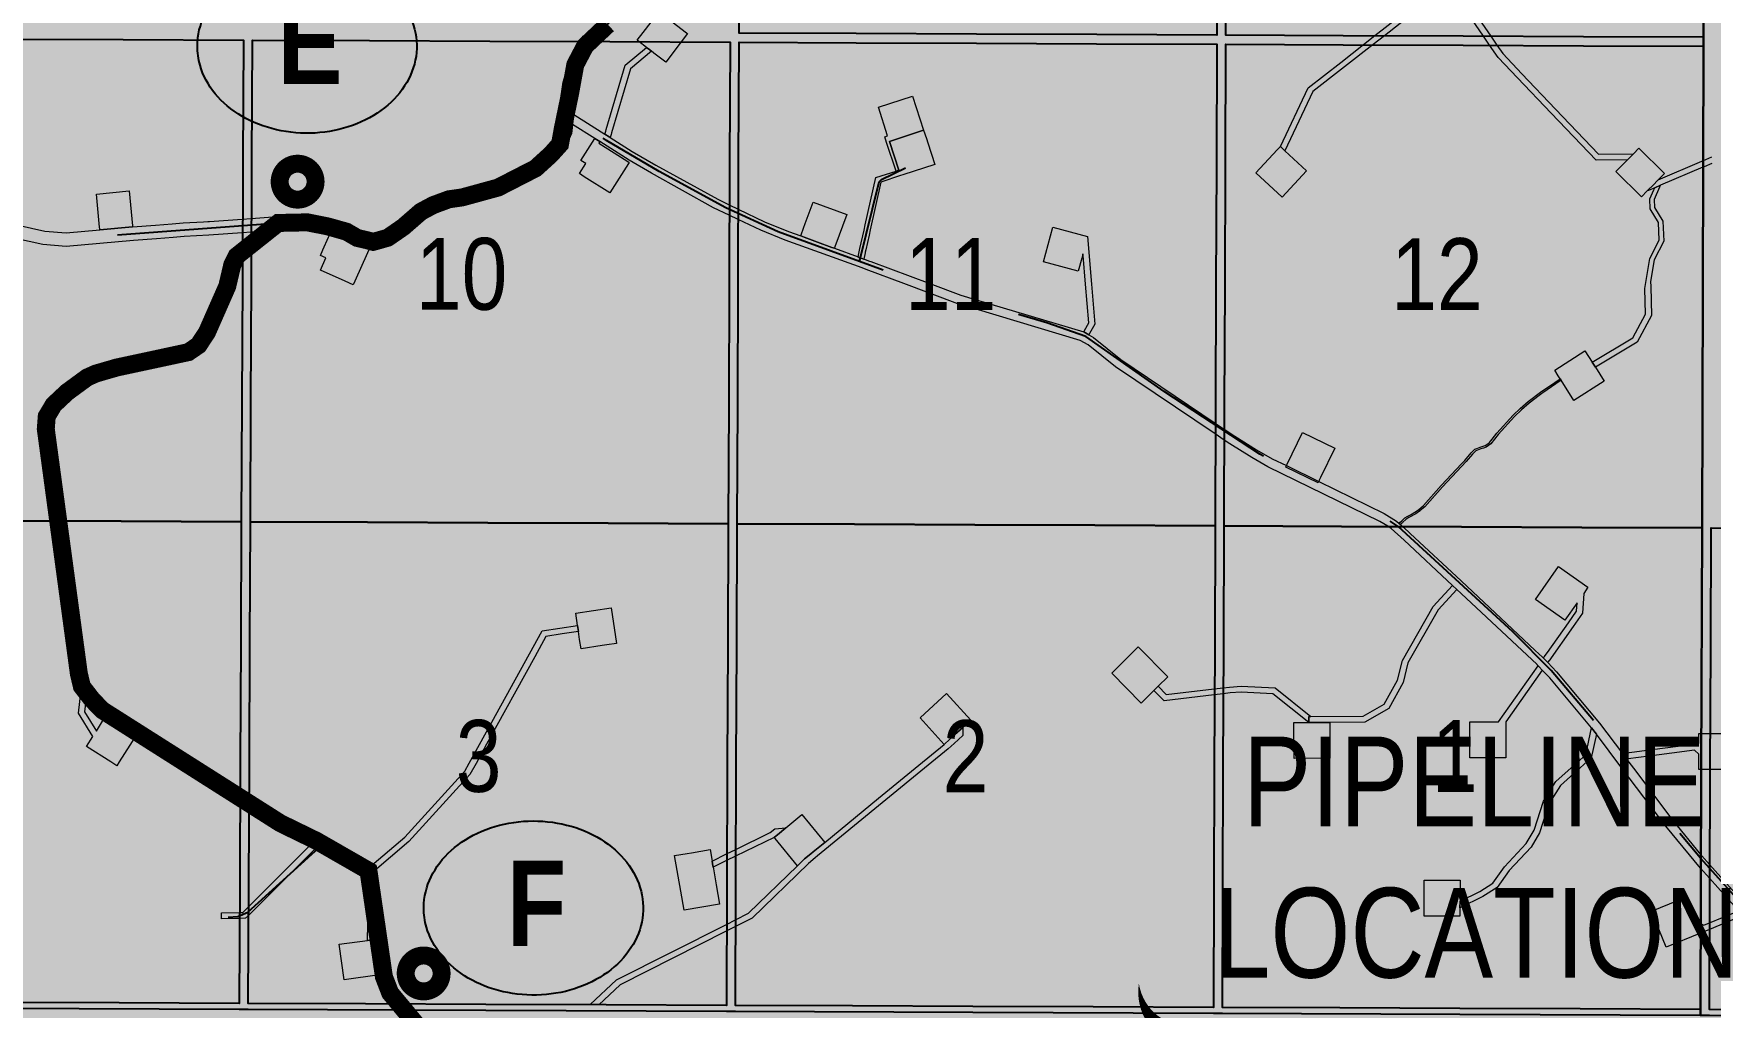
# Model space of a CAD drawing. Extents: x 351064 to 358960, y 6048061 to 6054858.
# Drawn here: x 352249.2 to 352436, y 6050757.8 to 6050866.3 of the extents above; entities that cross this region are included whole.
import ezdxf
from ezdxf.enums import TextEntityAlignment as Align

# ---------------------------------------------------------------- set-up
doc = ezdxf.new("R2010")
doc.units = 0
doc.header["$LTSCALE"] = 5
doc.linetypes.add('DASHED2', pattern=[9.525, 6.35, -3.175])
doc.layers.add('AS-ROUTEMAP', color=35, linetype='Continuous', lineweight=0)
for name, color, linetype in [('CG-NOTES', 7, 'Continuous'), ('RoadSeg', 57, 'DASHED2'), ('ROUTE-MAP-ROUTE', 90, 'Continuous'), ('Townships', 57, 'Continuous')]:
    doc.layers.add(name, color=color, linetype=linetype)
doc.layers.add('ROUTE-MAP-BACKGROUND-H', color=7, linetype='Continuous', true_color=0xf0ebff)
doc.layers.add('Sections', color=7, linetype='Continuous', true_color=0xa75418)
doc.styles.add('120', font='ARIALN.TTF', dxfattribs={"height": 13})
doc.styles.add('80', font='ARIALN.TTF', dxfattribs={"height": 10})
doc.styles.add('BOLD', font='ARIALNB.TTF')

# ---------------------------------------------------------------- blocks, each defined once
blk = doc.blocks.new('AA')
at = {"const_width": 4}
blk.add_lwpolyline([(-1, 0, 1), (1, 0, 1)], format="xyb", close=True, dxfattribs=at)
blk.add_circle((0, 0), 2)
blk = doc.blocks.new('Route_Letters')
h = blk.add_hatch(color=255)
h.dxf.hatch_style = 1
edge = h.paths.add_edge_path()
edge.add_ellipse((-0.12, 0.46), major_axis=(-11.97, 0), ratio=0.789318, start_angle=0, end_angle=360)
at = {"color": 5}
blk.add_open_spline([(-12.34, 0.46), (-12.34, -0.25), (-12.24, -0.97), (-11.72, -2.79), (-11.14, -3.88), (-9.56, -5.81), (-8.54, -6.66), (-6.22, -8.02), (-4.9, -8.54), (-2.12, -9.17), (-0.66, -9.3), (2.22, -9.13), (3.64, -8.84), (6.27, -7.89), (7.48, -7.22), (9.54, -5.6), (10.38, -4.64), (11.6, -2.54), (11.97, -1.4), (12.18, 0.91), (12.02, 2.08), (11.2, 4.3), (10.54, 5.35), (8.8, 7.2), (7.72, 7.99), (5.29, 9.24), (3.93, 9.68), (1.11, 10.18), (-0.35, 10.23), (-3.22, 9.91), (-4.61, 9.55), (-7.16, 8.47), (-8.32, 7.75), (-10.24, 6.02), (-11, 5.02), (-12.05, 2.86), (-12.32, 1.7), (-12.34, 0.52), (-12.34, 0.49), (-12.34, 0.46)], degree=3, knots=[0, 0, 0, 0, 0.219529, 0.219529, 0.575727, 0.575727, 0.931924, 0.931924, 1.288121, 1.288121, 1.644318, 1.644318, 2.000515, 2.000515, 2.356712, 2.356712, 2.712909, 2.712909, 3.069107, 3.069107, 3.425304, 3.425304, 3.781501, 3.781501, 4.137698, 4.137698, 4.493895, 4.493895, 4.850092, 4.850092, 5.20629, 5.20629, 5.562487, 5.562487, 5.918684, 5.918684, 6.274881, 6.274881, 6.283185, 6.283185, 6.283185, 6.283185], dxfattribs=at)
at = {"color": 14, "style": 'BOLD'}
blk.add_attdef('A', text='', height=9.5, dxfattribs=at).set_placement((0.22, 0.98), align=Align.MIDDLE)
blk = doc.blocks.new('*U408')
h = blk.add_hatch(color=255)
edge = h.paths.add_edge_path()
edge.add_line((-31.5, -20), (31.5, -20))
edge.add_arc((31.5, -14), 6, 270, 360)
edge.add_line((37.5, -14), (37.5, 12.5))
edge.add_arc((31.5, 12.5), 6, 0, 90)
edge.add_line((31.5, 18.5), (-31.5, 18.5))
edge.add_arc((-31.5, 12.5), 6, 90, 180)
edge.add_line((-37.5, 12.5), (-37.5, -14))
edge.add_arc((-31.5, -14), 6, 180, 270)
at = {"color": 14, "flags": 128}
blk.add_lwpolyline([(-31.5, -20, 3, 3, 0), (31.5, -20, 3, 3, 0.414214), (37.5, -14, 3, 3, 0), (37.5, 12.5, 3, 0, 0.414214), (31.5, 18.5, 0, 0, 0), (-31.5, 18.5, 0, 0, 0.414214), (-37.5, 12.5, 0, 0, 0), (-37.5, -14, 0, 3, 0.414214)], format="xyseb", close=True, dxfattribs=at)
at = {"color": 14, "style": '80'}
blk.add_attdef('ENTER_TEXT_001', (-26.85, -4.92), '', height=10, dxfattribs=at)

msp = doc.modelspace()

# ---------------------------------------------------------------- hatches: boundary and pattern name
at = {"layer": 'ROUTE-MAP-BACKGROUND-H'}
h = msp.add_hatch(color=256, dxfattribs=at)
h.dxf.hatch_style = 1
h.paths.add_polyline_path([(352109.337, 6051083.716), (353736.796, 6051083.637), (353740.383, 6050432.833), (352105.91, 6050432.833)])

# ---------------------------------------------------------------- linework, layer by layer
at = {"layer": 'AS-ROUTEMAP', "flags": 128}
for points in [[(352403.697, 6050869.155), (352399.686, 6050866.028), (352398.403, 6050865.028), (352391.701, 6050859.805), (352391.701, 6050859.805), (352388.584, 6050853.217), (352388.201, 6050853.575), (352388.073, 6050853.695), (352391.166, 6050860.233), (352394.791, 6050863.058), (352397.324, 6050865.033), (352398.607, 6050866.033), (352403.042, 6050869.49)], [(352409.507, 6050868.878), (352411.503, 6050865.98), (352412.197, 6050864.971), (352412.844, 6050864.032), (352414.98, 6050861.788), (352418.704, 6050857.863), (352418.704, 6050857.863), (352423.514, 6050852.835), (352427.402, 6050852.874), (352426.813, 6050852.277), (352426.784, 6050852.247), (352426.738, 6050852.201), (352423.232, 6050852.166), (352418.221, 6050857.403), (352414.497, 6050861.328), (352412.325, 6050863.611), (352411.386, 6050864.975), (352410.691, 6050865.983), (352408.419, 6050869.284)], [(352313.254, 6050866.28), (352312.122, 6050865.389), (352311.58, 6050864.964), (352310.436, 6050863.058), (352309.671, 6050860.529), (352309.357, 6050858.384), (352309.358, 6050857.268), (352309.273, 6050856.496), (352309.235, 6050856.155), (352309.118, 6050855.143), (352308.719, 6050854.196), (352308.323, 6050853.389), (352307.811, 6050852.574), (352307.138, 6050851.892), (352306.285, 6050851.06), (352303.506, 6050849.473), (352301.355, 6050848.469), (352300.238, 6050848.016), (352299.897, 6050847.919), (352299.056, 6050847.678), (352297.95, 6050847.436), (352295.646, 6050846.996), (352294.353, 6050846.588), (352293.437, 6050846.155), (352292.523, 6050845.564), (352290.515, 6050843.743), (352289.575, 6050843.048), (352288.482, 6050842.608), (352286.554, 6050842.248), (352286.14, 6050842.433), (352282.979, 6050843.846), (352282.251, 6050844.053), (352280.289, 6050844.485), (352277.357, 6050844.438), (352276.226, 6050844.356), (352274.946, 6050844.263), (352273.439, 6050844.154), (352272.433, 6050844.081), (352268.718, 6050843.812), (352265.974, 6050843.664), (352264.742, 6050843.564), (352262.893, 6050843.405), (352260.337, 6050843.219), (352252.806, 6050842.548), (352250.223, 6050842.759), (352245.651, 6050843.79)], [(352245.658, 6050845.35), (352250.454, 6050844.269), (352252.801, 6050844.078), (352256.565, 6050844.413), (352260.216, 6050844.738), (352262.782, 6050844.925), (352264.615, 6050845.082), (352265.853, 6050845.183), (352268.105, 6050845.296), (352268.609, 6050845.332), (352268.77, 6050845.343), (352272.44, 6050845.609), (352273.445, 6050845.682), (352277.29, 6050845.96), (352280.469, 6050846.011), (352282.953, 6050845.421), (352282.979, 6050845.414), (352284.455, 6050844.691), (352286.334, 6050843.8), (352286.673, 6050843.863), (352288.116, 6050844.13), (352288.2, 6050844.147), (352288.283, 6050844.167), (352288.364, 6050844.19), (352288.445, 6050844.216), (352288.525, 6050844.245), (352288.604, 6050844.277), (352288.682, 6050844.312), (352288.758, 6050844.35), (352288.833, 6050844.39), (352288.906, 6050844.434), (352288.978, 6050844.48), (352289.048, 6050844.528), (352289.116, 6050844.579), (352289.246, 6050844.689), (352291.097, 6050846.366), (352291.346, 6050846.583), (352291.602, 6050846.79), (352291.866, 6050846.989), (352292.137, 6050847.177), (352292.414, 6050847.356), (352292.698, 6050847.524), (352292.988, 6050847.682), (352293.283, 6050847.829), (352293.584, 6050847.965), (352293.889, 6050848.09), (352294.199, 6050848.203), (352294.513, 6050848.306), (352294.83, 6050848.397), (352295.473, 6050848.543), (352298.081, 6050849.038), (352298.479, 6050849.12), (352298.875, 6050849.217), (352299.266, 6050849.328), (352299.653, 6050849.453), (352299.903, 6050849.543), (352300.036, 6050849.591), (352300.785, 6050849.908), (352302.801, 6050850.847), (352304.767, 6050851.967), (352304.94, 6050852.07), (352305.109, 6050852.179), (352305.273, 6050852.294), (352305.434, 6050852.415), (352305.589, 6050852.542), (352305.74, 6050852.675), (352306.026, 6050852.957), (352306.61, 6050853.526), (352306.991, 6050854.132), (352307.332, 6050854.828), (352307.63, 6050855.534), (352307.76, 6050856.665), (352307.861, 6050857.593), (352307.843, 6050858.563), (352308.18, 6050860.862), (352309.033, 6050863.681), (352310.064, 6050865.398), (352310.418, 6050865.988), (352310.942, 6050866.399)], [(352438.66, 6050769.117), (352435.888, 6050772.219), (352434.886, 6050773.34), (352431.003, 6050778.029), (352426.125, 6050784.479), (352423.271, 6050788.253), (352422.741, 6050788.954), (352418.079, 6050794.524), (352417.251, 6050795.386), (352416.898, 6050795.753), (352416.792, 6050795.864), (352416.676, 6050795.984), (352416.663, 6050795.997), (352408.199, 6050803.927), (352407.729, 6050804.367), (352407.245, 6050804.821), (352401.862, 6050809.864), (352400.41, 6050811.169), (352400.034, 6050811.399), (352399.15, 6050811.939), (352386.684, 6050818.031), (352384.902, 6050819.047), (352382.434, 6050820.584), (352381.809, 6050821.005), (352380.806, 6050821.679), (352369.707, 6050829.142), (352366.679, 6050831.588), (352365.774, 6050832.105), (352354.075, 6050835.61), (352352.149, 6050836.187), (352346.116, 6050838.435), (352341.946, 6050839.989), (352341.478, 6050840.164), (352332.915, 6050843.268), (352330.216, 6050844.38), (352327.67, 6050845.575), (352326.666, 6050846.046), (352324.942, 6050846.856), (352318.018, 6050850.71), (352315.55, 6050852.149), (352312.268, 6050854.235), (352311.708, 6050854.589), (352309.235, 6050856.155), (352309.273, 6050856.496), (352309.358, 6050857.268), (352312.833, 6050855.068), (352313.302, 6050854.771), (352313.418, 6050854.697), (352315.871, 6050853.144), (352318.516, 6050851.599), (352325.398, 6050847.807), (352326.671, 6050847.2), (352327.675, 6050846.721), (352330.626, 6050845.312), (352333.281, 6050844.219), (352334.644, 6050843.724), (352335.017, 6050843.588), (352336.523, 6050843.04), (352338.121, 6050842.458), (352338.402, 6050842.355), (352341.027, 6050841.388), (352341.154, 6050841.343), (352341.504, 6050841.218), (352341.662, 6050841.162), (352341.82, 6050841.105), (352342.289, 6050840.932), (352342.446, 6050840.876), (352349.043, 6050838.423), (352352.465, 6050837.153), (352354.079, 6050836.669), (352366.163, 6050833.052), (352366.742, 6050832.722), (352367.253, 6050832.43), (352370.31, 6050829.961), (352380.81, 6050822.901), (352381.813, 6050822.226), (352382.987, 6050821.437), (352385.422, 6050819.92), (352387.159, 6050818.929), (352388.746, 6050818.154), (352392.339, 6050816.398), (352399.639, 6050812.831), (352401.02, 6050811.987), (352401.313, 6050811.723), (352401.463, 6050811.588), (352401.681, 6050811.392), (352401.792, 6050811.293), (352402.548, 6050810.613), (352408.203, 6050805.315), (352416.448, 6050797.59), (352417.254, 6050796.834), (352417.377, 6050796.719), (352417.39, 6050796.707), (352417.495, 6050796.598), (352417.848, 6050796.23), (352418.835, 6050795.202), (352423.63, 6050789.474), (352426.176, 6050786.104), (352426.639, 6050785.492), (352427.408, 6050784.473), (352431.802, 6050778.656), (352434.891, 6050774.872), (352435.017, 6050774.718), (352435.893, 6050773.738), (352439.376, 6050769.84)], [(352436.142, 6050851.813), (352435.267, 6050851.439), (352435.135, 6050851.383), (352430.418, 6050849.368), (352429.779, 6050849.095), (352429.089, 6050848.8), (352428.937, 6050848.735), (352429.057, 6050848.857), (352429.554, 6050849.361), (352430.171, 6050849.987), (352435.005, 6050852.052), (352435.137, 6050852.109), (352436.144, 6050852.539)], [(352437.91, 6050784.32), (352435.927, 6050784.325), (352434.921, 6050784.327), (352434.677, 6050784.328), (352434.677, 6050784.443), (352434.681, 6050786.041), (352434.186, 6050786.476), (352431.697, 6050786.152), (352430.258, 6050785.964), (352426.829, 6050785.517), (352426.734, 6050785.504), (352426.639, 6050785.492), (352426.176, 6050786.104), (352426.287, 6050786.118), (352426.366, 6050786.129), (352429.498, 6050786.537), (352430.937, 6050786.725), (352434.683, 6050787.213), (352434.685, 6050788.327), (352434.934, 6050788.327), (352435.94, 6050788.325), (352438.685, 6050788.319)]]:
    msp.add_lwpolyline(points, dxfattribs=at)
for points in [[(352321.34, 6050865.351), (352319.6, 6050863.081), (352318.284, 6050864.09), (352318.231, 6050864.13), (352318.014, 6050864.297), (352317.877, 6050864.402), (352317.824, 6050864.442), (352317.471, 6050864.712), (352316.612, 6050865.37), (352316.426, 6050865.513), (352317.086, 6050866.374), (352318.858, 6050868.687), (352321.903, 6050866.354), (352322.032, 6050866.255), (352321.34, 6050865.351)], [(352313.517, 6050855.031), (352313.418, 6050854.697), (352313.302, 6050854.771), (352312.833, 6050855.068), (352312.931, 6050855.402), (352312.979, 6050855.567), (352315.082, 6050862.733), (352317.471, 6050864.712), (352317.824, 6050864.442), (352317.877, 6050864.402), (352318.014, 6050864.297), (352315.664, 6050862.35), (352313.565, 6050855.196), (352313.517, 6050855.031)], [(352348.334, 6050855.494), (352344.533, 6050854.252), (352345.578, 6050851.056), (352345.26, 6050850.956), (352344.216, 6050854.148), (352344.009, 6050854.781), (352344.326, 6050854.885), (352343.291, 6050858.053), (352347.092, 6050859.295), (352348.334, 6050855.494)], [(352315.446, 6050851.778), (352313.394, 6050848.525), (352310.539, 6050850.327), (352310.016, 6050850.666), (352310.723, 6050851.787), (352310.16, 6050852.142), (352311.708, 6050854.589), (352312.268, 6050854.235), (352312.146, 6050854.041), (352315.262, 6050852.075), (352315.528, 6050851.907), (352315.446, 6050851.778)], [(352341.816, 6050841.848), (352341.662, 6050841.162), (352341.504, 6050841.218), (352341.154, 6050841.343), (352341.027, 6050841.388), (352341.236, 6050842.32), (352341.697, 6050844.378), (352341.826, 6050844.95), (352343.014, 6050850.249), (352345.26, 6050850.956), (352345.578, 6050851.056), (352344.533, 6050854.252), (352348.334, 6050855.494), (352348.639, 6050854.562), (352348.795, 6050854.086), (352349.577, 6050851.692), (352346.005, 6050850.529), (352345.774, 6050850.454), (352343.58, 6050849.729), (352342.388, 6050844.405), (352342.26, 6050843.833), (352341.889, 6050842.173), (352341.83, 6050841.914), (352341.816, 6050841.848)], [(352390.995, 6050850.964), (352388.264, 6050848.041), (352385.342, 6050850.773), (352387.716, 6050853.314), (352388.073, 6050853.695), (352388.201, 6050853.575), (352388.584, 6050853.217), (352390.995, 6050850.964)], [(352428.937, 6050848.735), (352428.291, 6050848.08), (352425.443, 6050850.888), (352426.535, 6050851.995), (352426.578, 6050852.039), (352426.738, 6050852.201), (352426.784, 6050852.247), (352426.813, 6050852.277), (352427.402, 6050852.874), (352428.017, 6050853.498), (352430.864, 6050850.69), (352430.171, 6050849.987), (352429.554, 6050849.361), (352429.057, 6050848.857), (352428.937, 6050848.735)], [(352427.833, 6050831.9), (352423.167, 6050829.113), (352422.809, 6050829.676), (352427.332, 6050832.377), (352428.748, 6050835.02), (352428.661, 6050837.881), (352428.697, 6050838.091), (352429.233, 6050841.236), (352430.285, 6050843.256), (352430.2, 6050845.235), (352429.261, 6050846.755), (352429.226, 6050847.877), (352429.677, 6050848.87), (352429.779, 6050849.095), (352430.418, 6050849.368), (352430.321, 6050849.145), (352429.729, 6050847.781), (352429.757, 6050846.904), (352430.694, 6050845.387), (352430.79, 6050843.144), (352429.713, 6050841.075), (352429.304, 6050838.676), (352429.322, 6050838.088), (352429.419, 6050834.862), (352427.833, 6050831.9)], [(352260.216, 6050844.738), (352256.565, 6050844.413), (352256.556, 6050844.512), (352256.537, 6050844.717), (352256.194, 6050848.394), (352259.843, 6050848.735), (352260.208, 6050844.837), (352260.216, 6050844.738)], [(352338.461, 6050842.515), (352338.402, 6050842.355), (352338.121, 6050842.458), (352336.523, 6050843.04), (352335.017, 6050843.588), (352334.644, 6050843.724), (352334.694, 6050843.86), (352334.957, 6050844.584), (352335.144, 6050845.098), (352336.012, 6050847.482), (352339.771, 6050846.116), (352338.461, 6050842.515)], [(352290.059, 6050758.23), (352289.448, 6050758.233), (352288.565, 6050759.307), (352287.78, 6050761.089), (352287.732, 6050761.447), (352287.498, 6050763.185), (352287.432, 6050763.68), (352287.199, 6050765.409), (352286.918, 6050767.501), (352286.485, 6050770.722), (352286.294, 6050772.145), (352286.241, 6050772.536), (352283.332, 6050774.458), (352280.928, 6050775.872), (352280.644, 6050776.039), (352280.315, 6050776.202), (352276.687, 6050778.003), (352274.72, 6050779.2), (352273.166, 6050780.197), (352272.164, 6050780.84), (352265.455, 6050785.144), (352257.322, 6050790.362), (352257.13, 6050790.509), (352255.889, 6050791.454), (352255.046, 6050792.288), (352255, 6050792.334), (352254.475, 6050793.19), (352254.222, 6050793.604), (352253.685, 6050795.581), (352252.83, 6050800.877), (352251.734, 6050810.05), (352251.511, 6050812.015), (352250.44, 6050821.484), (352250.367, 6050823.207), (352250.626, 6050824.252), (352251.628, 6050825.524), (352254.073, 6050827.623), (352255.701, 6050828.601), (352258.021, 6050829.34), (352264.774, 6050830.666), (352266.32, 6050831.094), (352267.193, 6050831.665), (352267.944, 6050832.727), (352269.083, 6050834.8), (352270.409, 6050838.207), (352270.537, 6050838.749), (352270.897, 6050840.275), (352271.451, 6050841.428), (352272.426, 6050842.416), (352272.566, 6050842.558), (352273.435, 6050843.18), (352274.946, 6050844.263), (352276.226, 6050844.356), (352273.431, 6050842.353), (352273.003, 6050842.046), (352272.422, 6050841.458), (352272.007, 6050841.037), (352271.532, 6050840.05), (352271.225, 6050838.746), (352271.051, 6050838.008), (352269.691, 6050834.516), (352268.513, 6050832.371), (352267.667, 6050831.174), (352266.599, 6050830.476), (352264.928, 6050830.014), (352258.188, 6050828.69), (352255.979, 6050827.987), (352254.466, 6050827.078), (352252.114, 6050825.058), (352251.242, 6050823.951), (352251.041, 6050823.139), (352251.109, 6050821.536), (352252.186, 6050812.012), (352252.399, 6050810.128), (352253.494, 6050800.971), (352254.341, 6050795.723), (352254.843, 6050793.872), (352255.529, 6050792.754), (352256.33, 6050791.961), (352257.684, 6050790.927), (352266.704, 6050785.139), (352272.167, 6050781.635), (352273.17, 6050780.991), (352275.075, 6050779.769), (352277.011, 6050778.591), (352280.964, 6050776.629), (352283.686, 6050775.028), (352286.384, 6050773.253), (352286.869, 6050772.935), (352286.887, 6050772.804), (352286.952, 6050772.314), (352288.075, 6050763.933), (352288.097, 6050763.77), (352288.163, 6050763.276), (352288.208, 6050762.942), (352288.431, 6050761.278), (352289.147, 6050759.654), (352290.319, 6050758.229), (352290.059, 6050758.23)], [(352284.963, 6050838.689), (352284.786, 6050838.293), (352283.889, 6050838.694), (352281.135, 6050839.925), (352281.747, 6050841.294), (352281.139, 6050841.566), (352281.411, 6050842.175), (352282.053, 6050843.611), (352282.251, 6050844.053), (352282.979, 6050843.846), (352286.14, 6050842.433), (352286.554, 6050842.248), (352286.371, 6050841.839), (352284.963, 6050838.689)], [(352366.586, 6050843.663), (352367.03, 6050838.348), (352367.403, 6050833.891), (352366.824, 6050832.867), (352366.742, 6050832.722), (352366.163, 6050833.052), (352366.242, 6050833.199), (352366.721, 6050834.04), (352366.361, 6050838.35), (352366.095, 6050841.534), (352366.077, 6050841.755), (352366.026, 6050841.565), (352365.939, 6050841.24), (352365.561, 6050839.823), (352361.698, 6050840.855), (352362.729, 6050844.718), (352366.586, 6050843.663)], [(352422.809, 6050829.676), (352423.167, 6050829.113), (352424.15, 6050827.567), (352420.775, 6050825.421), (352419.354, 6050827.658), (352419.31, 6050827.726), (352419.246, 6050827.828), (352419.031, 6050828.165), (352418.63, 6050828.796), (352422.005, 6050830.941), (352422.809, 6050829.676)], [(352401.575, 6050811.71), (352401.463, 6050811.588), (352401.313, 6050811.723), (352401.426, 6050811.844), (352401.587, 6050812.017), (352401.943, 6050812.331), (352402.285, 6050812.539), (352402.556, 6050812.69), (352403.038, 6050812.96), (352403.444, 6050813.243), (352404.025, 6050813.718), (352405.998, 6050815.936), (352408.247, 6050818.352), (352408.603, 6050818.734), (352409.328, 6050819.575), (352409.748, 6050819.975), (352409.966, 6050820.059), (352410.326, 6050820.199), (352410.893, 6050820.38), (352411.169, 6050820.59), (352411.364, 6050820.738), (352411.648, 6050821.089), (352412.198, 6050821.767), (352414.009, 6050823.765), (352414.781, 6050824.518), (352415.673, 6050825.281), (352417.063, 6050826.345), (352418.629, 6050827.426), (352419.246, 6050827.828), (352419.31, 6050827.726), (352419.354, 6050827.658), (352418.74, 6050827.26), (352417.318, 6050826.278), (352417.182, 6050826.18), (352416.918, 6050825.983), (352415.799, 6050825.126), (352414.916, 6050824.37), (352414.153, 6050823.626), (352412.35, 6050821.637), (352411.504, 6050820.593), (352410.987, 6050820.2), (352410.71, 6050820.111), (352410.392, 6050820.01), (352409.858, 6050819.803), (352409.473, 6050819.437), (352408.752, 6050818.6), (352408.246, 6050818.057), (352406.146, 6050815.801), (352404.164, 6050813.573), (352403.622, 6050813.131), (352403.593, 6050813.103), (352403.57, 6050813.088), (352403.145, 6050812.79), (352402.385, 6050812.366), (352402.062, 6050812.169), (352401.728, 6050811.875), (352401.661, 6050811.802), (352401.575, 6050811.71)], [(352392.339, 6050816.398), (352392.266, 6050816.248), (352388.673, 6050818.004), (352388.746, 6050818.154), (352388.82, 6050818.303), (352390.55, 6050821.844), (352394.143, 6050820.088), (352392.56, 6050816.848), (352392.412, 6050816.548), (352392.339, 6050816.398)], [(352421.859, 6050803.929), (352421.726, 6050801.719), (352420.696, 6050800.261), (352417.969, 6050796.402), (352417.946, 6050796.369), (352417.848, 6050796.23), (352417.495, 6050796.598), (352417.39, 6050796.707), (352417.377, 6050796.719), (352417.474, 6050796.857), (352417.824, 6050797.351), (352420.151, 6050800.646), (352421.072, 6050801.949), (352421.129, 6050802.896), (352419.759, 6050800.957), (352419.743, 6050800.935), (352416.476, 6050803.243), (352419.073, 6050806.918), (352422.34, 6050804.61), (352421.859, 6050803.929)], [(352400.145, 6050791.128), (352397.491, 6050789.601), (352393.575, 6050789.574), (352391.608, 6050789.563), (352391.242, 6050789.561), (352391.24, 6050789.98), (352391.238, 6050790.227), (352391.473, 6050790.229), (352397.311, 6050790.267), (352399.653, 6050791.614), (352401.122, 6050794.252), (352401.662, 6050796.463), (352405.102, 6050802.487), (352407.245, 6050804.821), (352407.729, 6050804.367), (352405.644, 6050802.092), (352402.287, 6050796.214), (352401.748, 6050794.006), (352400.145, 6050791.128)], [(352312.527, 6050798.115), (352310.173, 6050797.765), (352310.017, 6050798.814), (352309.928, 6050799.41), (352309.887, 6050799.691), (352309.789, 6050800.35), (352309.585, 6050801.72), (352313.54, 6050802.308), (352314.128, 6050798.353), (352313.045, 6050798.192), (352312.527, 6050798.115)], [(352290.999, 6050776.3), (352286.887, 6050772.804), (352286.869, 6050772.935), (352286.384, 6050773.253), (352290.537, 6050776.783), (352297.245, 6050784.147), (352297.72, 6050785.012), (352299.655, 6050788.53), (352305.016, 6050798.28), (352305.647, 6050799.428), (352305.83, 6050799.761), (352309.789, 6050800.35), (352309.887, 6050799.691), (352308.056, 6050799.418), (352306.255, 6050799.15), (352305.01, 6050796.886), (352299.649, 6050787.136), (352298.479, 6050785.009), (352297.791, 6050783.756), (352290.999, 6050776.3)], [(352373.864, 6050793.012), (352372.561, 6050791.724), (352369.281, 6050795.042), (352372.244, 6050797.97), (352375.523, 6050794.652), (352374.457, 6050793.598), (352374.22, 6050793.363), (352373.983, 6050793.129), (352373.864, 6050793.012)], [(352417.251, 6050795.386), (352413.182, 6050789.627), (352413.17, 6050785.627), (352409.17, 6050785.639), (352409.182, 6050789.638), (352412.165, 6050789.63), (352412.368, 6050789.629), (352416.792, 6050795.864), (352416.898, 6050795.753), (352417.251, 6050795.386)], [(352254.877, 6050790.749), (352256.181, 6050788.608), (352257.106, 6050790.069), (352257.23, 6050790.265), (352260.609, 6050788.127), (352260.505, 6050787.961), (352258.739, 6050785.172), (352258.471, 6050784.748), (352257.793, 6050785.176), (352255.092, 6050786.886), (352255.784, 6050787.98), (352254.189, 6050790.596), (352254.475, 6050793.19), (352255, 6050792.334), (352255.046, 6050792.288), (352254.877, 6050790.749)], [(352387.496, 6050793.406), (352391.473, 6050790.229), (352391.238, 6050790.227), (352391.24, 6050789.98), (352391.242, 6050789.561), (352387.249, 6050792.75), (352383.7, 6050792.919), (352382.481, 6050792.845), (352381.709, 6050792.754), (352380.703, 6050792.636), (352375.116, 6050791.982), (352373.983, 6050793.129), (352374.22, 6050793.363), (352374.457, 6050793.598), (352375.361, 6050792.682), (352380.706, 6050793.308), (352381.711, 6050793.426), (352382.422, 6050793.509), (352383.696, 6050793.587), (352387.496, 6050793.406)], [(352351.251, 6050787.695), (352350.626, 6050787.126), (352347.934, 6050790.083), (352350.891, 6050792.775), (352353.583, 6050789.818), (352352.684, 6050788.999), (352351.53, 6050787.948), (352351.251, 6050787.695)], [(352392.752, 6050785.571), (352389.6, 6050785.552), (352389.576, 6050789.551), (352390.965, 6050789.559), (352391.242, 6050789.561), (352391.608, 6050789.563), (352393.575, 6050789.574), (352393.599, 6050785.576), (352393.527, 6050785.575), (352392.752, 6050785.571)], [(352314.523, 6050760.353), (352312.145, 6050758.139), (352311.901, 6050758.14), (352311.171, 6050758.143), (352314.139, 6050760.906), (352326.359, 6050767.066), (352327.366, 6050767.573), (352328.837, 6050768.315), (352334.282, 6050773.605), (352335.066, 6050774.367), (352335.756, 6050774.934), (352336.018, 6050775.149), (352337.315, 6050776.214), (352343.303, 6050781.131), (352347.79, 6050784.804), (352350.626, 6050787.126), (352351.251, 6050787.695), (352351.53, 6050787.948), (352352.684, 6050788.999), (352352.695, 6050788.108), (352351.719, 6050787.22), (352351.052, 6050786.613), (352348.837, 6050784.8), (352343.726, 6050780.617), (352336.528, 6050774.705), (352336.266, 6050774.49), (352335.511, 6050773.87), (352329.228, 6050767.766), (352327.363, 6050766.826), (352326.356, 6050766.318), (352314.523, 6050760.353)], [(352410.615, 6050770.17), (352408.081, 6050768.938), (352408.084, 6050769.68), (352410.293, 6050770.755), (352411.758, 6050771.663), (352413.024, 6050773.49), (352415.47, 6050776.073), (352416.329, 6050777.552), (352417.369, 6050780.795), (352418.767, 6050782.981), (352420.465, 6050784.502), (352422.094, 6050785.962), (352422.741, 6050788.954), (352423.271, 6050788.253), (352422.7, 6050785.609), (352421.46, 6050784.498), (352419.279, 6050782.545), (352417.977, 6050780.509), (352416.941, 6050777.28), (352416.007, 6050775.671), (352413.542, 6050773.069), (352412.227, 6050771.169), (352410.615, 6050770.17)], [(352335.066, 6050774.367), (352334.282, 6050773.605), (352331.792, 6050776.634), (352331.685, 6050776.766), (352331.907, 6050776.948), (352332.041, 6050777.059), (352332.972, 6050777.823), (352334.776, 6050779.305), (352337.315, 6050776.214), (352336.018, 6050775.149), (352335.756, 6050774.934), (352335.066, 6050774.367)], [(352272.108, 6050767.743), (352270.131, 6050767.69), (352270.113, 6050768.356), (352272.111, 6050768.41), (352272.513, 6050768.421), (352273.119, 6050769.025), (352280.079, 6050775.966), (352280.091, 6050775.979), (352280.315, 6050776.202), (352280.644, 6050776.039), (352280.928, 6050775.872), (352280.709, 6050775.653), (352280.699, 6050775.644), (352273.115, 6050768.08), (352272.796, 6050767.762), (352272.108, 6050767.743)], [(352326.387, 6050774.181), (352324.881, 6050773.446), (352324.852, 6050773.617), (352324.764, 6050774.131), (352326.389, 6050774.924), (352327.397, 6050775.415), (352331.247, 6050777.294), (352331.775, 6050777.702), (352332.972, 6050777.823), (352332.041, 6050777.059), (352331.907, 6050776.948), (352331.685, 6050776.766), (352327.394, 6050774.672), (352326.387, 6050774.181)], [(352325.587, 6050769.341), (352321.646, 6050768.662), (352321.279, 6050770.796), (352320.601, 6050774.738), (352321.976, 6050774.975), (352322.469, 6050775.06), (352324.542, 6050775.417), (352324.764, 6050774.131), (352324.852, 6050773.617), (352324.881, 6050773.446), (352324.911, 6050773.275), (352325.22, 6050771.475), (352325.587, 6050769.341)], [(352286.918, 6050767.502), (352286.874, 6050765.365), (352286.372, 6050765.298), (352286.485, 6050770.722), (352286.918, 6050767.502)], [(352408.078, 6050768.004), (352407.431, 6050767.999), (352404.079, 6050768.013), (352404.093, 6050772.012), (352404.284, 6050772.011), (352405.19, 6050772.007), (352408.091, 6050771.995), (352408.085, 6050770.051), (352408.084, 6050769.68), (352408.081, 6050768.938), (352408.078, 6050768.004)], [(352434.863, 6050766.103), (352431.046, 6050764.538), (352429.4, 6050768.537), (352433.407, 6050770.192), (352434.61, 6050767.256), (352434.654, 6050767.149), (352434.802, 6050766.789), (352434.865, 6050766.635), (352435.052, 6050766.181), (352434.863, 6050766.103)], [(352439.792, 6050768.125), (352435.87, 6050766.516), (352435.052, 6050766.181), (352434.865, 6050766.635), (352434.802, 6050766.789), (352434.654, 6050767.149), (352434.61, 6050767.256), (352434.867, 6050767.152), (352435.025, 6050767.09), (352435.262, 6050766.991), (352435.873, 6050767.24), (352438.788, 6050768.432), (352438.822, 6050768.651), (352438.865, 6050768.938), (352439.077, 6050768.754), (352439.354, 6050768.509), (352439.476, 6050768.402), (352439.792, 6050768.125)], [(352287.732, 6050761.447), (352283.768, 6050760.914), (352283.236, 6050764.877), (352286.372, 6050765.298), (352286.874, 6050765.365), (352287.199, 6050765.409), (352287.432, 6050763.68), (352287.498, 6050763.185), (352287.732, 6050761.447)]]:
    msp.add_lwpolyline(points, close=True, dxfattribs=at)
at = {"layer": 'RoadSeg', "flags": 128}
for points in [[(352308.508, 6050857.466), (352308.632, 6050858.97), (352309.813, 6050863.205), (352310.604, 6050864.695), (352313.197, 6050867.336), (352314.371, 6050869.47), (352319.721, 6050884.261), (352320.035, 6050886.137), (352320.01, 6050887.036), (352319.659, 6050888.827), (352318.016, 6050893.85), (352317.672, 6050895.407), (352317.637, 6050896.64), (352317.902, 6050897.881), (352318.591, 6050899.468), (352319.552, 6050900.862), (352321.733, 6050902.725), (352335.216, 6050912.944), (352339.989, 6050916.346), (352341.189, 6050917.514), (352346.645, 6050925.072), (352347.123, 6050925.852), (352348.302, 6050928.953), (352349.09, 6050930.576), (352350.083, 6050932.005), (352351.504, 6050933.646), (352352.583, 6050934.41), (352354.266, 6050935.024), (352356.921, 6050935.466), (352359.617, 6050935.643), (352361.094, 6050936.485), (352362.564, 6050938.761), (352365.406, 6050945.544), (352366.238, 6050946.801), (352367.243, 6050947.83), (352368.423, 6050948.53), (352369.711, 6050948.967), (352371.009, 6050949.07), (352375.226, 6050948.523), (352376.738, 6050948.132), (352383.957, 6050945.202), (352386.373, 6050944.67), (352393.082, 6050944.426)], [(352276.509, 6050845.19), (352279.607, 6050845.311), (352281.415, 6050845.062), (352283.063, 6050844.541), (352285.126, 6050843.532), (352286.369, 6050843.201), (352287.302, 6050843.227), (352288.692, 6050843.6), (352289.938, 6050844.369), (352291.759, 6050845.988), (352293.462, 6050847.103), (352294.913, 6050847.678), (352298.361, 6050848.375), (352300.774, 6050849.111), (352303.606, 6050850.391), (352305.376, 6050851.475), (352306.515, 6050852.474), (352307.448, 6050853.668), (352308.11, 6050855.02), (352308.508, 6050857.466)], [(352341.19, 6050840.884), (352332.126, 6050844.195), (352326.315, 6050846.865), (352318.865, 6050850.89), (352312.998, 6050854.358), (352308.508, 6050857.466)], [(352341.19, 6050840.884), (352343.373, 6050849.749), (352343.632, 6050850.023), (352346.331, 6050851.3)], [(352219.403, 6050826.901), (352232.663, 6050842.648), (352233.997, 6050843.82), (352235.503, 6050844.829), (352237.15, 6050845.543), (352239.512, 6050845.743), (352248.869, 6050843.841), (352251.918, 6050843.36), (352276.509, 6050845.19)], [(352281.369, 6050775.966), (352276.734, 6050778.302), (352274.666, 6050779.511), (352257.447, 6050790.529), (352255.604, 6050792.044), (352254.739, 6050793.153), (352253.818, 6050796.228), (352253.174, 6050800.112), (352251.612, 6050812.906), (352250.676, 6050822.417), (352250.839, 6050823.722), (352251.441, 6050824.839), (352253.881, 6050827.009), (352255.978, 6050828.302), (352258.325, 6050829.035), (352265.356, 6050830.401), (352266.678, 6050830.839), (352267.364, 6050831.325), (352268.454, 6050832.857), (352269.971, 6050835.834), (352271.092, 6050839.801), (352271.624, 6050841.05), (352272.725, 6050842.215), (352276.355, 6050844.752), (352276.509, 6050845.19)], [(352457.854, 6050776.624), (352457.188, 6050776.605), (352455.665, 6050776.195), (352453.327, 6050775.162), (352451.232, 6050773.769), (352448.656, 6050771.695), (352444.527, 6050769.144), (352442.454, 6050768.152), (352441.593, 6050767.927), (352441.025, 6050767.978), (352439.59, 6050769.204), (352434.873, 6050774.44), (352431.353, 6050778.642), (352427.305, 6050783.83), (352423.417, 6050789.222), (352418.242, 6050795.345), (352413.985, 6050799.659), (352401.182, 6050811.368), (352399.176, 6050812.712), (352388.389, 6050818.009), (352385.781, 6050819.436), (352375.113, 6050826.404), (352366.403, 6050832.527), (352362.059, 6050834.038), (352351.23, 6050837.233), (352341.19, 6050840.884)], [(352270.86, 6050767.865), (352271.958, 6050767.963), (352273.045, 6050768.428), (352281.369, 6050775.966)], [(352291.22, 6050756.603), (352288.87, 6050759.505), (352288.232, 6050760.854), (352287.684, 6050763.74), (352286.859, 6050770.486), (352286.336, 6050772.472), (352285.885, 6050773.092), (352281.369, 6050775.966)]]:
    msp.add_lwpolyline(points, dxfattribs=at)
at = {"layer": 'ROUTE-MAP-ROUTE', "const_width": 1.999, "flags": 128}
msp.add_lwpolyline([(352305.165, 6050739.885), (352288.914, 6050759.437), (352288.214, 6050761.244), (352286.491, 6050773.063), (352280.701, 6050776.384), (352276.689, 6050778.339), (352256.867, 6050790.914), (352255.738, 6050792.066), (352254.57, 6050793.573), (352254.233, 6050794.985), (352250.548, 6050822.241), (352250.657, 6050823.639), (352251.421, 6050824.925), (352252.908, 6050826.325), (352255.15, 6050827.969), (352256.124, 6050828.406), (352258.44, 6050829.077), (352266.431, 6050830.791), (352267.562, 6050831.567), (352268.508, 6050833.007), (352270.762, 6050838.128), (352271.326, 6050840.515), (352271.824, 6050841.499), (352273.035, 6050842.468), (352276.445, 6050845.174), (352279.684, 6050845.244), (352281.928, 6050844.801), (352284.045, 6050844.205), (352285.246, 6050843.508), (352286.321, 6050843.258), (352287.021, 6050843.071), (352288.639, 6050843.529), (352289.522, 6050844.135), (352290.368, 6050844.721), (352292.338, 6050846.432), (352293.705, 6050847.164), (352295.468, 6050847.814), (352296.943, 6050848.024), (352300.933, 6050849.117), (352305.111, 6050851.259), (352306.792, 6050852.787), (352307.829, 6050853.941), (352308.138, 6050855.662), (352308.962, 6050859.658), (352309.532, 6050862.795), (352310.635, 6050864.887), (352311.822, 6050866.008), (352313.155, 6050867.264)], dxfattribs=at)
at = {"layer": 'Sections', "flags": 128}
for points in [[(352381.045, 6050879.154), (352380.999, 6050866.083), (352367.612, 6050866.14), (352354.225, 6050866.196), (352340.838, 6050866.252), (352327.787, 6050866.307), (352327.838, 6050879.378), (352327.89, 6050892.783), (352327.942, 6050906.189), (352327.995, 6050919.595), (352341.041, 6050919.541), (352354.423, 6050919.484), (352367.805, 6050919.427), (352381.188, 6050919.37), (352381.14, 6050905.965), (352381.093, 6050892.559)], [(352435.258, 6050878.928), (352435.217, 6050865.858), (352421.83, 6050865.913), (352408.443, 6050865.969), (352395.056, 6050866.025), (352382.004, 6050866.079), (352382.051, 6050879.15), (352382.098, 6050892.555), (352382.146, 6050905.961), (352382.193, 6050919.366), (352395.24, 6050919.312), (352408.623, 6050919.256), (352422.005, 6050919.201), (352435.387, 6050919.145), (352435.344, 6050905.739), (352435.301, 6050892.334)], [(352272.389, 6050825.312), (352272.331, 6050811.906), (352258.939, 6050811.961), (352245.546, 6050812.017), (352232.153, 6050812.072), (352219.096, 6050812.126), (352219.157, 6050825.532), (352219.218, 6050838.938), (352219.279, 6050852.345), (352219.34, 6050865.751), (352232.394, 6050865.697), (352245.782, 6050865.641), (352259.171, 6050865.586), (352272.56, 6050865.53), (352272.503, 6050852.124), (352272.446, 6050838.718)], [(352326.62, 6050825.088), (352326.568, 6050811.682), (352313.176, 6050811.737), (352299.785, 6050811.792), (352286.393, 6050811.848), (352273.337, 6050811.902), (352273.394, 6050825.308), (352273.451, 6050838.714), (352273.508, 6050852.12), (352273.566, 6050865.526), (352286.617, 6050865.472), (352300.004, 6050865.416), (352313.39, 6050865.361), (352326.777, 6050865.305), (352326.725, 6050851.9), (352326.672, 6050838.494)], [(352380.853, 6050824.861), (352380.805, 6050811.456), (352367.413, 6050811.512), (352354.022, 6050811.568), (352340.63, 6050811.623), (352327.574, 6050811.678), (352327.626, 6050825.084), (352327.678, 6050838.489), (352327.73, 6050851.895), (352327.783, 6050865.301), (352340.834, 6050865.247), (352354.221, 6050865.191), (352367.608, 6050865.134), (352380.995, 6050865.078), (352380.948, 6050851.672), (352380.9, 6050838.267)], [(352435.085, 6050824.636), (352435.042, 6050811.23), (352421.651, 6050811.286), (352408.259, 6050811.341), (352394.867, 6050811.397), (352381.811, 6050811.451), (352381.858, 6050824.857), (352381.906, 6050838.263), (352381.953, 6050851.668), (352382.001, 6050865.074), (352395.053, 6050865.019), (352408.439, 6050864.964), (352421.826, 6050864.908), (352435.213, 6050864.852), (352435.171, 6050851.447), (352435.128, 6050838.041)], [(352272.16, 6050771.688), (352272.103, 6050758.281), (352258.707, 6050758.337), (352245.31, 6050758.392), (352231.914, 6050758.447), (352218.852, 6050758.501), (352218.913, 6050771.907), (352218.974, 6050785.313), (352219.035, 6050798.72), (352219.096, 6050812.126), (352232.153, 6050812.072), (352245.546, 6050812.017), (352258.939, 6050811.961), (352272.331, 6050811.906), (352272.274, 6050798.5), (352272.217, 6050785.094)], [(352326.412, 6050771.464), (352326.359, 6050758.058), (352312.963, 6050758.113), (352299.567, 6050758.168), (352286.17, 6050758.224), (352273.109, 6050758.277), (352273.166, 6050771.683), (352273.223, 6050785.09), (352273.28, 6050798.496), (352273.337, 6050811.902), (352286.393, 6050811.848), (352299.785, 6050811.792), (352313.176, 6050811.737), (352326.568, 6050811.682), (352326.516, 6050798.276), (352326.464, 6050784.87)], [(352380.663, 6050771.239), (352380.616, 6050757.833), (352367.219, 6050757.889), (352353.823, 6050757.945), (352340.426, 6050758), (352327.365, 6050758.054), (352327.417, 6050771.46), (352327.469, 6050784.866), (352327.521, 6050798.272), (352327.574, 6050811.678), (352340.63, 6050811.623), (352354.022, 6050811.568), (352367.413, 6050811.512), (352380.805, 6050811.456), (352380.758, 6050798.05), (352380.71, 6050784.644)], [(352434.915, 6050771.013), (352434.872, 6050757.608), (352421.475, 6050757.663), (352408.079, 6050757.719), (352394.683, 6050757.775), (352381.621, 6050757.829), (352381.669, 6050771.235), (352381.716, 6050784.64), (352381.763, 6050798.046), (352381.811, 6050811.451), (352394.867, 6050811.397), (352408.259, 6050811.341), (352421.651, 6050811.286), (352435.042, 6050811.23), (352435, 6050797.825), (352434.957, 6050784.419)], [(352489.205, 6050770.897), (352489.167, 6050757.491), (352475.761, 6050757.52), (352462.355, 6050757.549), (352448.948, 6050757.578), (352435.877, 6050757.606), (352435.92, 6050771.011), (352435.963, 6050784.417), (352436.005, 6050797.822), (352436.048, 6050811.228), (352449.114, 6050811.2), (352462.516, 6050811.171), (352475.917, 6050811.142), (352489.319, 6050811.113), (352489.281, 6050797.708), (352489.243, 6050784.302)]]:
    msp.add_lwpolyline(points, close=True, dxfattribs=at)
at = {"layer": 'Townships', "flags": 128}
for points in [[(352462.353, 6050756.879), (352435.875, 6050756.935), (352434.87, 6050756.938), (352434.872, 6050757.608), (352434.957, 6050784.419), (352435.042, 6050811.23), (352435.128, 6050838.041), (352435.213, 6050864.852), (352435.217, 6050865.858), (352435.301, 6050892.334), (352435.387, 6050919.145), (352435.473, 6050945.956), (352435.559, 6050972.767), (352435.562, 6050973.772), (352435.647, 6051000.248), (352435.733, 6051027.06), (352435.82, 6051053.87), (352435.907, 6051080.681), (352436.912, 6051080.679)], [(352435.301, 6050892.334), (352435.217, 6050865.858), (352435.213, 6050864.852), (352435.128, 6050838.041), (352435.042, 6050811.23), (352434.957, 6050784.419), (352434.872, 6050757.608), (352434.87, 6050756.938), (352408.077, 6050757.049), (352381.619, 6050757.159), (352380.613, 6050757.163), (352353.82, 6050757.274), (352327.362, 6050757.384), (352326.357, 6050757.388), (352299.564, 6050757.498), (352273.106, 6050757.607), (352272.1, 6050757.611), (352245.307, 6050757.721)]]:
    msp.add_lwpolyline(points, dxfattribs=at)

# ---------------------------------------------------------------- block references
at = {"layer": 'CG-NOTES', "xscale": 0.99967406, "yscale": 0.99967406, "zscale": 0.99967406}
for p, values in [((352279.77, 6050864.403), {'A': 'E'}), ((352304.99, 6050768.439), {'A': 'F'})]:
    msp.add_blockref('Route_Letters', p, dxfattribs=at).add_auto_attribs(values)
for p in [(352278.602, 6050849.773), (352292.641, 6050761.617)]:
    msp.add_blockref('AA', p, dxfattribs=at)
at = {"layer": 'CG-NOTES'}
ref = msp.add_blockref('*U408', (352409.792, 6050774.481), dxfattribs=dict(at, xscale=0.9994623090406177, yscale=0.9994623090406177, zscale=0.9994623090406177))
ref.add_attrib('ENTER_TEXT_001', 'PIPELINE', (352383.888, 6050777.986), dxfattribs={"layer": '0', "color": 14, "height": 9.9946, "style": '80'})
ref.add_attrib('ENTER_TEXT_002', 'LOCATION', (352380.595, 6050761.151), dxfattribs={"layer": '0', "color": 14, "height": 9.9946, "style": '80'})

# ---------------------------------------------------------------- texts
at = {"layer": 'RoadSeg', "style": '120'}
for s, height, p in [('10', 8.0015, (352296.867, 6050839.511)), ('11', 8.0015, (352351.353, 6050839.492)), ('12', 8.0015, (352405.515, 6050839.476)), ('3', 8.002, (352298.762, 6050785.836)), ('2', 8.002, (352353.008, 6050785.801)), ('1', 8.002, (352407.494, 6050785.817))]:
    msp.add_text(s, height=height, dxfattribs=at).set_placement(p, align=Align.MIDDLE_CENTER)

doc.saveas('drawing.dxf')
